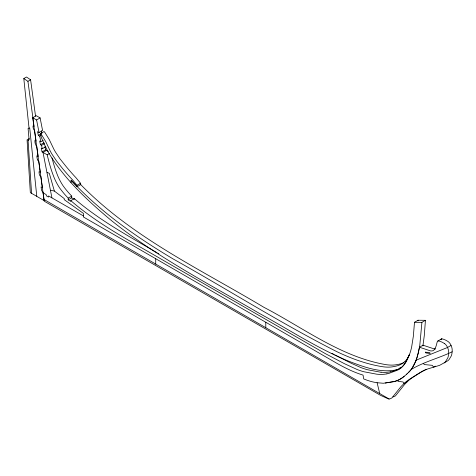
<?xml version="1.0" encoding="UTF-8"?>
<svg xmlns="http://www.w3.org/2000/svg" width="476" height="476" viewBox="0 0 476 476"><rect width="100%" height="100%" fill="white"/><g stroke="black" fill="none" stroke-linecap="round" stroke-linejoin="round"><path stroke-width="0.71" d="M71.049 182.623L71.097 180.202C100.359 211.909 136.005 236.804 172.889 258.807C227.724 289.462 280.87 323.341 336.96 351.716C351.472 358.618 366.716 364.271 382.656 366.722A101.846 58.804 60 0 0 383.65 366.853A85.989 49.647 60 0 0 386.589 367.103A77.112 44.524 60 0 0 388.511 367.139A67.36 38.889 60 0 0 390.385 367.061A61.588 35.557 60 0 0 391.766 366.919L392.218 366.853A97.782 56.454 60 0 0 393.557 366.627L394.89 366.371A90.47 52.235 60 0 0 396.205 366.08L397.067 365.854A59.238 34.201 60 0 0 398.745 365.312A53.746 31.029 60 0 0 399.56 364.985A56.787 32.785 60 0 0 400.744 364.432A53.425 30.845 60 0 0 402.97 363.075A51.265 29.595 60 0 0 404.671 361.689A49.004 28.292 60 0 0 405.915 360.409L406.207 360.064A47.82 27.608 60 0 0 407.045 358.969A44.869 25.906 60 0 0 407.563 358.196A48.314 27.894 60 0 0 408.289 356.97A44.976 25.966 60 0 0 408.729 356.107A48.249 27.858 60 0 0 409.521 354.281L405.861 362.075A58.97 34.046 60 0 1 405.391 362.831L403.696 365.157A53.181 30.702 60 0 1 403.142 365.8L403.017 365.949A35.706 20.611 60 0 1 401.452 367.401A37.592 21.706 60 0 1 399.62 368.573L398.834 368.954A44.625 25.763 60 0 1 397.192 369.56L396.764 369.691A64.76 37.39 60 0 1 395.026 370.114C378.837 372.904 362.766 366.544 347.867 360.868C316.939 348.051 288.819 329.505 259.551 313.488L258.486 312.869C208.363 283.654 156.17 256.582 110.759 220.025C86.906 200.063 63.617 178.351 47.761 151.314A125.926 72.703 60 0 1 41.251 137.249L40.555 133.566L44.084 131.525A12.917 7.461 60 0 1 45.065 132.727L49.266 139.587L53.836 149.143A38.58 22.271 60 0 0 55.549 152.183L60.053 158.907L65.777 166.106A155.622 89.851 60 0 0 76.065 177.828L80.539 183.254L80.736 184.599L77.207 186.64L75.97 185.384M422.908 345.921L424.271 335.753L425.443 320.318L418.035 320.241L414.501 322.276L413.335 336.306L411.669 346.873A85.561 49.397 60 0 1 409.3 354.959M418.005 320.842L418.041 320.253M425.443 320.318L421.914 322.359L419.749 345.749L418.243 353.317L416.083 360.308M441.906 338.87L442.983 339.108A22.86 13.197 60 0 1 444.554 339.668A27.007 15.589 60 0 1 446.119 340.388L448.071 341.536A5.801 3.35 60 0 1 451.058 345.392L451.688 347.087A7.652 4.421 60 0 1 452.117 348.985L452.194 350.056A16.535 9.544 60 0 1 452.17 351.383L451.998 353.091A22.628 13.066 60 0 1 451.599 355.025L451.498 355.37A12.691 7.33 60 0 1 451.284 355.935L449.243 359.309A26.763 15.452 60 0 1 448.041 360.6L444.179 362.902M29.036 139.105L28.078 128.395L29.708 127.967L36.789 196.374L44.149 200.622L42.983 192.06A4.766 2.749 60 0 1 42.513 191.697L41.828 190.793A3.689 2.13 60 0 1 41.436 189.484L41.085 186.943L42.364 187.502L40.906 176.751M435.201 348.914A14.631 8.449 60 0 1 433.981 348.831L423.039 345.201L419.505 347.236L417.143 357.232A105.583 60.958 60 0 1 416.488 359.196L415.792 361.052M422.938 345.749L423.039 345.201M29.03 139.117L28.875 139.712M415.899 360.778L411.651 368.918M28.869 139.718L28.673 140.123M409.092 355.399L409.283 354.935M408.938 355.762L408.694 356.34M408.301 357.232L407.694 358.589A87.001 50.23 60 0 1 406.379 361.189A66.378 38.324 60 0 1 404.065 364.705A58.387 33.713 60 0 1 401.304 367.633A57.899 33.427 60 0 1 397.704 370.09L389.076 373.315A102.941 59.435 60 0 1 387.779 373.642A87.108 50.295 60 0 1 386.899 373.833M28.667 140.128L28.334 140.521L27.941 140.301M411.877 368.608L409.628 371.322M29.197 138.599L27.067 139.831L30.339 192.649L36.771 196.314M408.372 372.583L409.61 371.339M409.3 371.661L406.439 374.404M407.063 373.821L407.391 373.517M406.415 374.422L404.445 376.141M404.422 376.159L403.761 376.689A77.618 44.815 60 0 1 393.634 381.758M29.042 128.139L23.8 78.546L26.466 77.011L30.595 79.784L35.539 116.168M23.8 78.546L27.929 81.319L30.595 79.784M444.542 343.571A5.801 3.35 60 0 1 447.529 347.426L448.16 349.122A7.652 4.421 60 0 1 448.588 351.02L448.666 352.097A16.535 9.544 60 0 1 448.642 353.424L448.469 355.126A22.628 13.066 60 0 1 448.071 357.06L447.97 357.405A12.691 7.33 60 0 1 447.755 357.976L445.714 361.343A26.763 15.452 60 0 1 444.513 362.635L439.586 365.348L427.906 368.888A186.788 107.844 60 0 0 418.196 373.731L409.086 379.515A127.842 73.81 60 0 0 404.1 383.448L401.066 386.5L391.968 397.847A9.544 5.51 60 0 1 391.623 398.103L389.796 398.9A6.759 3.903 60 0 1 389.166 398.989L389.082 398.989A7.075 4.082 60 0 1 388.374 398.888L380.58 395.36L44.226 201.164L32.725 117.721L36.253 115.686L40.115 117.911L42.584 130.501L39.056 132.536L37.515 131.656L38.366 135.368L39.71 136.148L40.829 141.723L43.179 140.366M32.725 117.721L36.587 119.952L40.115 117.911M38.366 135.368L41.894 133.328L41.329 130.852M39.71 136.148L40.888 135.464M40.829 141.723L39.639 141.033L40.472 144.722L44 142.681M40.472 144.722L41.579 145.358L44.518 143.663M156.182 252.203C128.014 235.816 99.085 220.037 74.327 198.611L70.793 200.646L70.793 201.378L68.199 199.878L68.199 198.123A55.906 32.279 60 0 1 59.548 187.83A34.427 19.879 60 0 1 53.455 175.918A75.517 43.602 60 0 1 50.283 166.499A151.666 87.566 60 0 1 47.189 154.819L42.09 151.88L41.245 148.137L42.245 148.72L45.779 146.679M42.09 151.88L45.619 149.845L48.332 151.41M46.541 150.374L43.013 152.415L51.926 197.873M47.189 154.819L49.546 153.462M77.207 186.64L77.011 185.289L80.539 183.254M68.199 198.123L71.727 196.088A55.906 32.279 60 0 1 63.082 185.795A34.427 19.879 60 0 1 56.983 173.877A75.517 43.602 60 0 1 53.812 164.464A151.666 87.566 60 0 1 52.003 157.961M68.199 199.878L71.727 197.837L74.327 199.337L74.327 198.611M437.896 340.995L441.448 338.942M451.075 345.427L447.547 347.468L416.137 360.159M452.146 351.788C438.842 358.238 424.086 361.73 411.264 369.424L410.824 369.977A67.592 39.026 60 0 1 409.937 370.994M407.527 381.508L403.999 383.549L403.017 381.96L397.954 381.335L397.537 380.413A77.552 44.774 60 0 1 393.747 381.615L383.323 383.257L377.105 382.722A86.477 49.926 60 0 1 363.694 378.908L363.051 375.106A145.418 83.96 60 0 1 348.926 369.59A200.015 115.478 60 0 1 334.616 361.998L83.354 216.937L83.467 213.462L64.218 199.628L64.272 198.617L54.377 191.072L50.521 190.245M435.433 366.139L433.666 367.163L432.202 365.324L424.217 364.557L423.473 363.378M400.851 368.257L392.605 371.28A102.941 59.435 60 0 1 391.308 371.601A87.108 50.295 60 0 1 390.427 371.792M393.587 381.663L385.251 383.055M414.513 322.288L421.914 322.359M438.378 340.905L439.449 341.149A22.86 13.197 60 0 1 441.02 341.703A27.007 15.589 60 0 1 442.591 342.428L444.542 343.577M47.059 172.455L49.296 173.288L54.377 191.072M419.505 347.236L430.453 350.872A14.631 8.449 60 0 0 431.672 350.949A9.585 5.534 60 0 0 434.16 349.771L435.07 348.367A29.72 17.16 60 0 0 435.873 346.641L436.01 346.272A24.817 14.328 60 0 0 436.361 345.148L437.129 342.208A8.199 4.736 60 0 1 437.551 341.351A4.903 2.832 60 0 1 437.646 341.227A2.249 1.297 60 0 1 438.366 340.881M40.287 172.241L39.044 171.723L39.127 173.068A6.95 4.01 60 0 0 39.347 174.335A3.588 2.071 60 0 0 39.573 175.067L39.877 175.638A3.201 1.85 60 0 0 40.906 176.739M335.735 355.346L351.163 363.23L360.689 367.484A104.994 60.619 60 0 0 362.783 368.263A99.347 57.358 60 0 0 367.46 369.727L380.08 372.119A103.863 59.964 60 0 0 381.062 372.214M334.67 354.775L335.205 355.06M333.075 353.912L333.605 354.203M332.01 353.329L332.54 353.62M156.717 252.506L157.247 252.815M158.312 253.422L158.847 253.732M43.072 192.798L46.166 194.577L46.392 195.862L48.528 197.04L48.558 195.945L83.389 215.908M389.118 398.989L43.994 199.48M70.793 200.646C98.859 224.856 132.06 242.004 163.839 260.658L325.281 353.585L344.44 363.688L357.161 369.525A104.994 60.619 60 0 0 359.255 370.304A99.347 57.358 60 0 0 363.932 371.762L376.546 374.154A103.863 59.964 60 0 0 377.533 374.249A78.909 45.559 60 0 0 386.911 373.856M80.325 184.182L80.736 184.599M80.033 183.891C131.87 237.399 200.872 269.517 263.799 307.252C303.468 327.839 341.012 357.071 386.185 364.687A101.846 58.804 60 0 0 387.178 364.812A85.989 49.647 60 0 0 390.118 365.062A77.112 44.524 60 0 0 392.04 365.104A67.36 38.889 60 0 0 393.914 365.021A61.588 35.557 60 0 0 395.294 364.878L395.746 364.812A97.782 56.454 60 0 0 397.091 364.592L398.418 364.336A90.47 52.235 60 0 0 399.733 364.039L400.596 363.819A59.238 34.201 60 0 0 402.274 363.271A53.746 31.029 60 0 0 403.089 362.944A56.787 32.785 60 0 0 403.88 362.587M75.559 184.962L71.097 180.202M77.011 185.289L72.536 179.863A155.622 89.851 60 0 1 62.249 168.147L56.525 160.942L52.015 154.224A38.58 22.271 60 0 1 50.307 151.184L45.738 141.628L41.537 134.767A12.917 7.461 60 0 0 40.555 133.56M377.105 382.722L379.747 393.604M44.917 146.727L45.619 149.845M41.579 145.358L42.245 148.72M36.587 119.952L39.056 132.536M27.929 81.319L34.064 126.443L32.999 125.985L33.082 127.157A7.878 4.546 60 0 0 33.183 127.83A4.659 2.689 60 0 0 33.522 129.067L33.713 129.472A2.755 1.589 60 0 0 34.498 130.424M34.623 130.561L36.051 141.057L34.849 140.533L35.034 142.389A10.145 5.861 60 0 0 35.129 142.967M36.783 146.435L38.145 156.449L36.813 155.878L36.95 157.193A13.072 7.551 60 0 0 37.098 158.151L37.271 158.913A3.386 1.958 60 0 0 37.592 159.859M40.192 171.515L38.812 161.388A3.04 1.755 60 0 1 37.658 160.007M28.096 140.729L31.565 193.357M265.792 322.264L265.792 327.815M155.717 258.712L155.717 264.12M71.727 196.088L71.727 197.837M390.439 371.821A78.909 45.559 60 0 1 381.056 372.202M400.298 367.65A64.76 37.39 60 0 1 399.864 367.769M405.409 361.754A53.425 30.845 60 0 1 405.04 361.974M36.747 146.489A4.355 2.517 60 0 1 35.153 142.978M403.749 376.665A77.778 44.905 60 0 1 397.561 380.467M424.223 370.239A186.788 107.844 60 0 0 421.724 371.691L412.615 377.474A127.842 73.81 60 0 0 407.629 381.413L404.594 384.465L395.497 395.812A9.544 5.51 60 0 1 395.157 396.062L393.325 396.865A6.759 3.903 60 0 1 392.944 396.936M424.86 369.894A186.788 107.844 60 0 1 426.145 369.227M415.756 361.016A80.26 46.339 60 0 1 411.913 368.65M441.169 339.186A2.249 1.297 60 0 1 441.901 338.841M441.079 339.317A4.903 2.832 60 0 1 441.175 339.192M440.889 339.638A8.199 4.736 60 0 1 441.079 339.317M435.373 348.962A9.585 5.534 60 0 1 435.225 348.973M425.383 352.192L425.907 352.972L430.239 353.49L429.697 352.591L425.383 352.163"/></g></svg>
